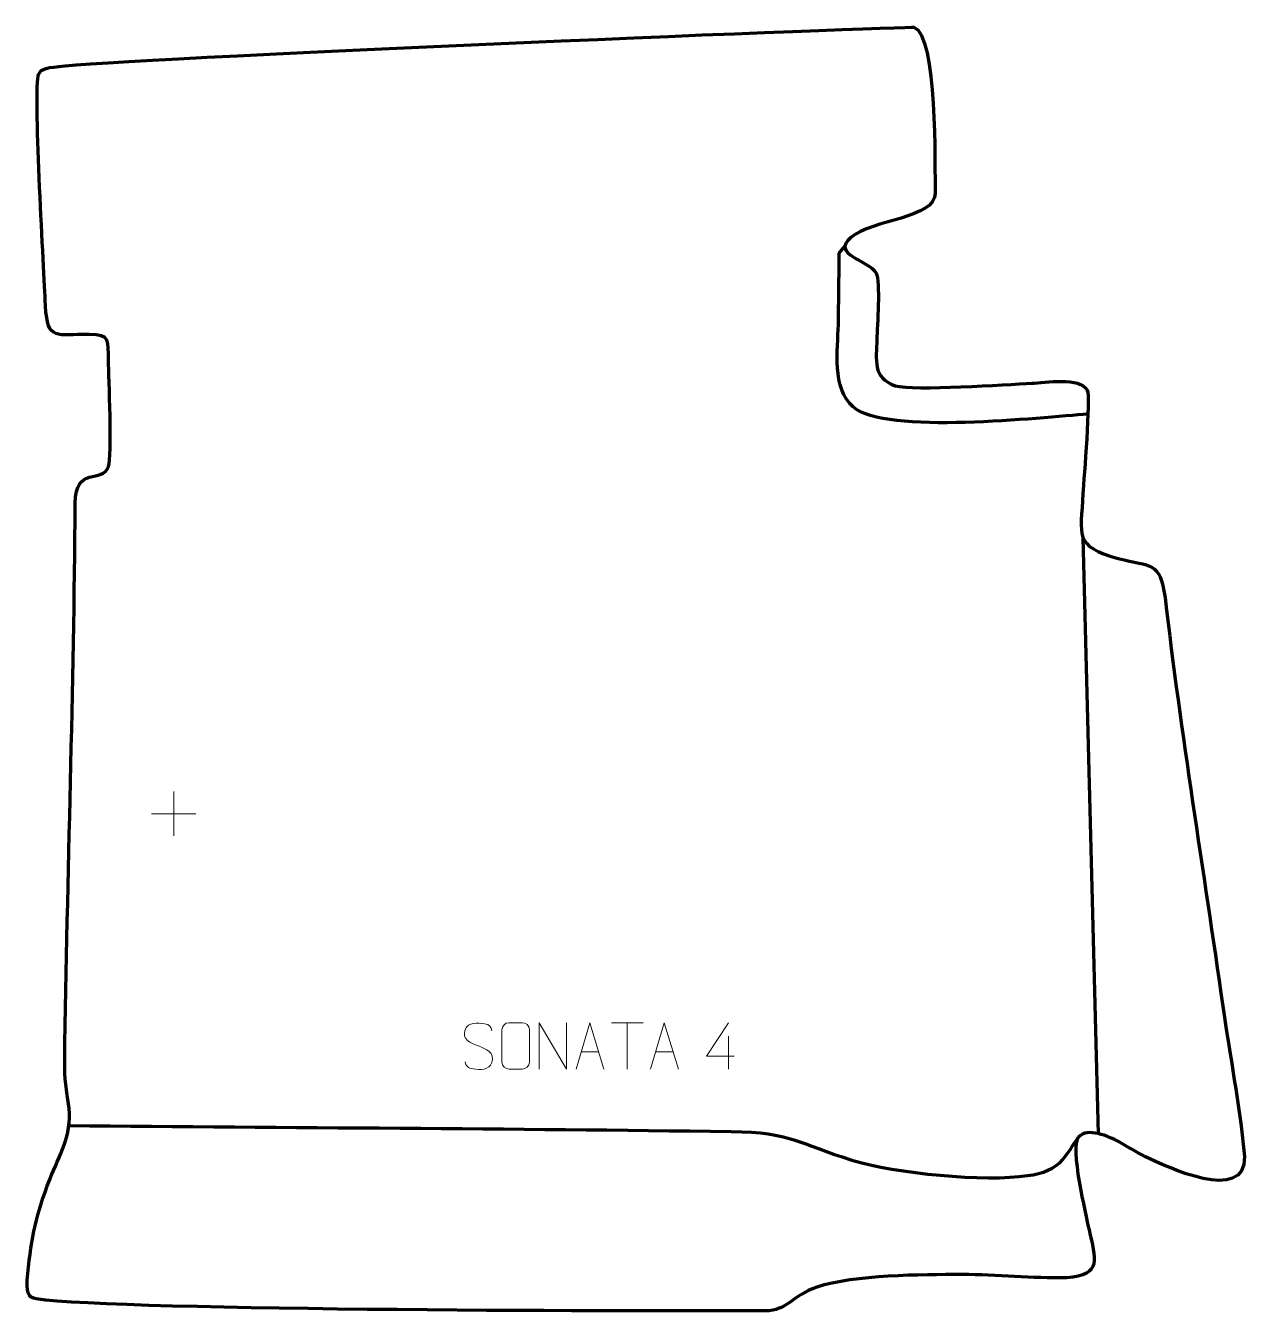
# Model space of a CAD drawing. Header units: millimetres. Extents: x -794 to -138, y 12 to 704.
import ezdxf

# ---------------------------------------------------------------- set-up
doc = ezdxf.new("R2010")
doc.units = ezdxf.units.MM
doc.header["$MEASUREMENT"] = 0
doc.layers.add('layer 2', color=7, linetype='Continuous')
doc.layers.add('layer 3', color=7, linetype='Continuous')

msp = doc.modelspace()

# ---------------------------------------------------------------- linework, layer by layer
at = {"layer": 'layer 2', "color": 142, "lineweight": 158}
for points, knots in [([(-222.8532, 494.8531), (-247.9447, 493.105), (-331.6434, 483.453), (-349.115, 498.7626), (-349.115, 498.7626), (-360.5267, 508.7621), (-357.4053, 529.339), (-357.0349, 542.9619), (-357.0349, 542.9619), (-356.8801, 555.809), (-356.7303, 568.6562), (-356.5747, 581.5033), (-356.5747, 581.5033), (-356.5747, 581.5033), (-353.4865, 585.4195), (-353.4865, 585.4195)], [0, 0, 0, 0, 0.2, 0.2, 0.2, 0.2, 0.4, 0.4, 0.4, 0.4, 0.6, 0.6, 0.6, 0.6, 1, 1, 1, 1]), ([(-770.8739, 112.293), (-652.1777, 111.2071), (-533.4002, 110.7409), (-414.7196, 109.1178), (-414.7196, 109.1178), (-381.8304, 108.6679), (-379.1389, 102.7605), (-349.8855, 93.7789), (-349.8855, 93.7789), (-325.9407, 86.4271), (-278.4516, 81.9792), (-255.1038, 85.379), (-255.1038, 85.379), (-247.2951, 86.5161), (-240.4513, 89.0459), (-236.3071, 94.0682), (-236.3071, 94.0682), (-233.4867, 97.4861), (-230.6883, 102.1632), (-228.1142, 105.9012)], [0, 0, 0, 0, 0.16666667, 0.16666667, 0.16666667, 0.16666667, 0.33333333, 0.33333333, 0.33333333, 0.33333333, 0.5, 0.5, 0.5, 0.5, 0.66666667, 0.66666667, 0.66666667, 0.66666667, 1, 1, 1, 1])]:
    msp.add_open_spline(points, degree=3, knots=knots, dxfattribs=at)
msp.add_open_spline([(-217.1083, 107.9293), (-217.1083, 107.9293), (-225.3889, 428.2779), (-225.3889, 428.2779)], degree=3, dxfattribs=at)
at = {"layer": 'layer 3', "color": 242, "lineweight": 158}
msp.add_open_spline([(-783.4501, 553.039), (-782.1727, 533.8232), (-777.7649, 537.7953), (-759.9752, 537.7329), (-759.9752, 537.7329), (-748.2146, 537.6916), (-749.8881, 534.2815), (-749.5675, 523.6418), (-749.5675, 523.6418), (-749.3109, 514.8865), (-747.6516, 472.0209), (-749.4726, 466.7553), (-749.4726, 466.7553), (-752.7378, 457.3136), (-767.4253, 467.2688), (-767.4963, 446.9247), (-767.4963, 446.9247), (-768.0168, 347.0409), (-771.7086, 247.2942), (-773.0845, 147.4512), (-773.0845, 147.4512), (-773.2367, 136.4073), (-772.1323, 132.0454), (-770.7758, 121.5615), (-770.7758, 121.5615), (-769.2395, 106.8674), (-775.984, 96.4622), (-781.139, 83.2896), (-781.139, 83.2896), (-788.5129, 64.4619), (-790.8646, 52.7089), (-792.9893, 32.6707), (-792.9893, 32.6707), (-794.0745, 22.4359), (-792.7584, 19.7092), (-788.5172, 19.0948), (-788.5172, 19.0948), (-742.7829, 12.4692), (-447.0461, 12.4297), (-396.3065, 12.642), (-396.3065, 12.642), (-384.4314, 12.6917), (-381.8953, 20.9979), (-368.6992, 25.3731), (-368.6992, 25.3731), (-348.1608, 32.1827), (-312.7608, 32.0744), (-290.4689, 32.228), (-290.4689, 32.228), (-271.9149, 32.0911), (-252.5973, 30.0757), (-234.2997, 30.4983), (-234.2997, 30.4983), (-214.6981, 31.9242), (-219.0409, 40.5095), (-222.2226, 56.1818), (-222.2226, 56.1818), (-224.0338, 64.5237), (-232.783, 100.6818), (-227.9173, 106.1494), (-227.9173, 106.1494), (-223.0912, 111.5725), (-211.5166, 106.412), (-206.4605, 103.6459), (-206.4605, 103.6459), (-201.5698, 100.9703), (-196.9182, 98.0995), (-191.9238, 95.575), (-191.9238, 95.575), (-180.9402, 90.1888), (-137.6952, 69.7643), (-138.6991, 95.6276), (-138.6991, 95.6276), (-138.6991, 95.6276), (-138.769, 97.4293), (-138.769, 97.4293), (-138.769, 97.4293), (-141.4604, 123.5603), (-146.5833, 150.3829), (-150.3093, 176.5615), (-150.3093, 176.5615), (-160.795, 249.8196), (-172.7884, 322.7991), (-181.4075, 396.32), (-181.4075, 396.32), (-184.4005, 416.1506), (-188.5026, 412.4978), (-206.6055, 417.239), (-206.6055, 417.239), (-230.7954, 424.0423), (-226.6162, 429.2674), (-225.5239, 452.2897), (-225.5239, 452.2897), (-225.0703, 460.1445), (-221.3516, 504.0677), (-223.2777, 507.7415), (-223.2777, 507.7415), (-227.0833, 515.0001), (-245.8669, 511.8194), (-253.0705, 511.4666), (-253.0705, 511.4666), (-266.8531, 510.7945), (-316.2821, 507.2753), (-326.5288, 510.1539), (-326.5288, 510.1539), (-339.0051, 514.3988), (-336.5271, 524.1209), (-336.3639, 535.2327), (-336.3639, 535.2327), (-336.1845, 541.8934), (-334.3561, 566.1415), (-336.7683, 570.7009), (-336.7683, 570.7009), (-340.5595, 577.8667), (-361.4581, 580.4273), (-350.2874, 589.925), (-350.2874, 589.925), (-339.0451, 599.4837), (-304.7398, 600.1226), (-305.0199, 613.7103), (-305.0199, 613.7103), (-305.3025, 627.4159), (-303.9145, 698.6191), (-316.3875, 702.8756), (-316.3875, 702.8756), (-318.8945, 703.7311), (-721.3657, 687.099), (-772.8565, 682.1245), (-772.8565, 682.1245), (-782.6321, 681.1801), (-785.7605, 681.0237), (-787.1331, 677.4794), (-787.1331, 677.4794), (-790.091, 669.8414), (-784.4926, 577.2808), (-783.5784, 556.0297), (-783.5784, 556.0297), (-783.5784, 556.0297), (-783.4501, 553.039), (-783.4501, 553.039)], degree=3, knots=[0, 0, 0, 0, 0.02777778, 0.02777778, 0.02777778, 0.02777778, 0.05555556, 0.05555556, 0.05555556, 0.05555556, 0.08333333, 0.08333333, 0.08333333, 0.08333333, 0.11111111, 0.11111111, 0.11111111, 0.11111111, 0.13888889, 0.13888889, 0.13888889, 0.13888889, 0.16666667, 0.16666667, 0.16666667, 0.16666667, 0.19444444, 0.19444444, 0.19444444, 0.19444444, 0.22222222, 0.22222222, 0.22222222, 0.22222222, 0.25, 0.25, 0.25, 0.25, 0.27777778, 0.27777778, 0.27777778, 0.27777778, 0.30555556, 0.30555556, 0.30555556, 0.30555556, 0.33333333, 0.33333333, 0.33333333, 0.33333333, 0.36111111, 0.36111111, 0.36111111, 0.36111111, 0.38888889, 0.38888889, 0.38888889, 0.38888889, 0.41666667, 0.41666667, 0.41666667, 0.41666667, 0.44444444, 0.44444444, 0.44444444, 0.44444444, 0.47222222, 0.47222222, 0.47222222, 0.47222222, 0.5, 0.5, 0.5, 0.5, 0.52777778, 0.52777778, 0.52777778, 0.52777778, 0.55555556, 0.55555556, 0.55555556, 0.55555556, 0.58333333, 0.58333333, 0.58333333, 0.58333333, 0.61111111, 0.61111111, 0.61111111, 0.61111111, 0.63888889, 0.63888889, 0.63888889, 0.63888889, 0.66666667, 0.66666667, 0.66666667, 0.66666667, 0.69444444, 0.69444444, 0.69444444, 0.69444444, 0.72222222, 0.72222222, 0.72222222, 0.72222222, 0.75, 0.75, 0.75, 0.75, 0.77777778, 0.77777778, 0.77777778, 0.77777778, 0.80555556, 0.80555556, 0.80555556, 0.80555556, 0.83333333, 0.83333333, 0.83333333, 0.83333333, 0.86111111, 0.86111111, 0.86111111, 0.86111111, 0.88888889, 0.88888889, 0.88888889, 0.88888889, 0.91666667, 0.91666667, 0.91666667, 0.91666667, 0.94444444, 0.94444444, 0.94444444, 0.94444444, 1, 1, 1, 1], dxfattribs=at)
at = {"layer": 'layer 3', "color": 250, "lineweight": 9}
for points in [[(-714.4983, 291.9989), (-714.4983, 291.9989), (-714.4983, 268.021), (-714.4983, 268.021)], [(-726.4872, 280.0099), (-726.4872, 280.0099), (-702.5093, 280.0099), (-702.5093, 280.0099)], [(-479.0735, 167.5799), (-479.0735, 167.5799), (-462.0863, 167.5799), (-462.0863, 167.5799)], [(-470.5797, 142.6499), (-470.5797, 142.6499), (-470.5797, 167.6034), (-470.5797, 167.6034)], [(-416.1132, 160.3043), (-416.1132, 160.3043), (-416.1132, 142.6396), (-416.1132, 142.6396)], [(-495.3277, 151.8993), (-495.3277, 151.8993), (-485.832, 151.8993), (-485.832, 151.8993)], [(-455.3277, 151.8993), (-455.3277, 151.8993), (-445.832, 151.8993), (-445.832, 151.8993)]]:
    msp.add_open_spline(points, degree=3, dxfattribs=at)
for points, knots in [([(-550.5798, 155.1267), (-554.8281, 156.5971), (-559.7362, 158.3929), (-557.7311, 163.9132), (-557.7311, 163.9132), (-556.2276, 168.0531), (-551.014, 167.6646), (-547.4104, 167.0635), (-547.4104, 167.0635), (-544.5498, 166.5863), (-543.6851, 165.3731), (-543.3745, 163.289)], [0, 0, 0, 0, 0.25, 0.25, 0.25, 0.25, 0.5, 0.5, 0.5, 0.5, 1, 1, 1, 1]), ([(-534.0994, 167.6031), (-531.7737, 167.6031), (-529.4476, 167.6031), (-527.1215, 167.6031), (-527.1215, 167.6031), (-525.1749, 167.6387), (-523.1835, 166.1471), (-523.1568, 163.7095), (-523.1568, 163.7095), (-523.1572, 157.9626), (-523.1572, 152.2153), (-523.1568, 146.4676), (-523.1568, 146.4676), (-523.2966, 144.1442), (-524.9738, 142.6646), (-527.1215, 142.6538), (-527.1215, 142.6538), (-529.4534, 142.6542), (-531.7853, 142.6542), (-534.1168, 142.6538), (-534.1168, 142.6538), (-536.0418, 142.5484), (-538.0139, 144.4329), (-538.0027, 146.4502), (-538.0027, 146.4502), (-538.0024, 152.2203), (-538.0024, 157.99), (-538.0027, 163.7593), (-538.0027, 163.7593), (-537.9985, 165.8974), (-536.2518, 167.6166), (-534.0994, 167.6031)], [0, 0, 0, 0, 0.11111111, 0.11111111, 0.11111111, 0.11111111, 0.22222222, 0.22222222, 0.22222222, 0.22222222, 0.33333333, 0.33333333, 0.33333333, 0.33333333, 0.44444444, 0.44444444, 0.44444444, 0.44444444, 0.55555556, 0.55555556, 0.55555556, 0.55555556, 0.66666667, 0.66666667, 0.66666667, 0.66666667, 0.77777778, 0.77777778, 0.77777778, 0.77777778, 1, 1, 1, 1]), ([(-517.9072, 142.6499), (-517.9072, 142.6499), (-517.9072, 167.6034), (-517.9072, 167.6034), (-517.9072, 167.6034), (-517.9072, 167.6034), (-503.2524, 142.6499), (-503.2524, 142.6499), (-503.2524, 142.6499), (-503.2524, 142.6499), (-503.2524, 167.6034), (-503.2524, 167.6034)], [0, 0, 0, 0, 0.25, 0.25, 0.25, 0.25, 0.5, 0.5, 0.5, 0.5, 1, 1, 1, 1]), ([(-498.0503, 142.6499), (-498.0503, 142.6499), (-490.6793, 167.6034), (-490.6793, 167.6034), (-490.6793, 167.6034), (-490.6793, 167.6034), (-483.1094, 142.6499), (-483.1094, 142.6499)], [0, 0, 0, 0, 0.33333333, 0.33333333, 0.33333333, 0.33333333, 1, 1, 1, 1]), ([(-458.0503, 142.6499), (-458.0503, 142.6499), (-450.6793, 167.6034), (-450.6793, 167.6034), (-450.6793, 167.6034), (-450.6793, 167.6034), (-443.1094, 142.6499), (-443.1094, 142.6499)], [0, 0, 0, 0, 0.33333333, 0.33333333, 0.33333333, 0.33333333, 1, 1, 1, 1]), ([(-413.1691, 149.5432), (-413.1691, 149.5432), (-427.9908, 149.5432), (-427.9908, 149.5432), (-427.9908, 149.5432), (-427.9908, 149.5432), (-416.1132, 167.6137), (-416.1132, 167.6137)], [0, 0, 0, 0, 0.33333333, 0.33333333, 0.33333333, 0.33333333, 1, 1, 1, 1]), ([(-550.5798, 155.1266), (-546.5612, 153.4799), (-541.5317, 151.5916), (-543.3657, 146.2313), (-543.3657, 146.2313), (-544.8255, 141.9649), (-549.7363, 142.2216), (-553.4624, 142.7763), (-553.4624, 142.7763), (-556.2124, 143.1861), (-557.4333, 144.3996), (-557.8113, 146.5118)], [0, 0, 0, 0, 0.25, 0.25, 0.25, 0.25, 0.5, 0.5, 0.5, 0.5, 1, 1, 1, 1])]:
    msp.add_open_spline(points, degree=3, knots=knots, dxfattribs=at)

doc.saveas('drawing.dxf')
